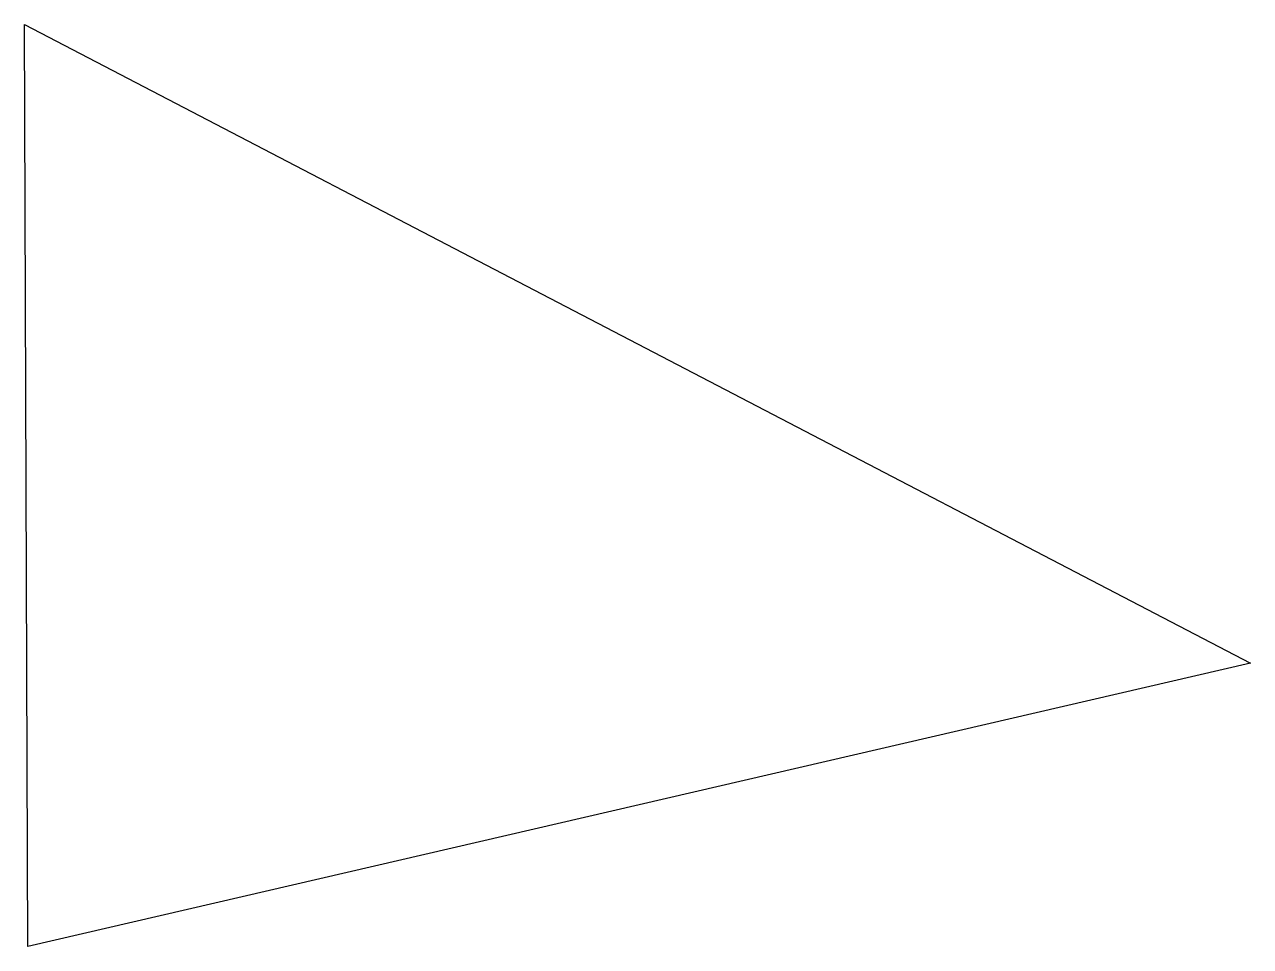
# Model space of a CAD drawing. Header units: inches. Extents: x 119 to 609, y 39 to 407.
import ezdxf

# ---------------------------------------------------------------- set-up
doc = ezdxf.new("R2010")
doc.units = ezdxf.units.IN
doc.header["$MEASUREMENT"] = 0

msp = doc.modelspace()

# ---------------------------------------------------------------- linework, layer by layer
for p, q in [((119.45, 407.18), (608.71, 152.31)), ((120.75, 39.18), (119.45, 407.18)), ((608.71, 152.31), (120.75, 39.18))]:
    msp.add_line(p, q)

doc.saveas('drawing.dxf')
